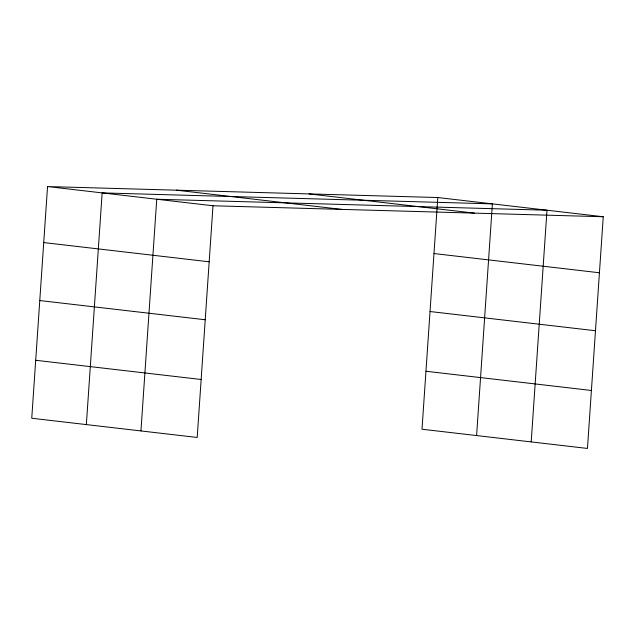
<?xml version="1.0" encoding="UTF-8"?>
<svg xmlns="http://www.w3.org/2000/svg" width="635" height="635" viewBox="0 0 635 635"><rect width="100%" height="100%" fill="white"/><g stroke="black" fill="none" stroke-linecap="round" stroke-linejoin="round"><path stroke-width="0.95" d="M47.546 186.555L31.75 418.251L197.199 437.467L212.995 205.772L47.546 186.555L437.801 197.533L603.25 216.749L587.454 448.445L422.005 429.228L437.801 197.533M86.352 424.593L102.148 192.897L492.395 203.875L476.599 435.57M140.946 430.935L156.742 199.239L546.997 210.217L531.201 441.912M212.995 205.772L603.25 216.749M309.015 193.913L474.464 213.13M176.332 190.175L341.781 209.399M433.983 253.548L599.432 272.764M43.728 242.57L209.177 261.795M430.03 311.523L595.479 330.74M39.775 300.545L205.224 319.762M425.958 371.253L591.407 390.469M35.703 360.275L201.152 379.492"/></g></svg>
